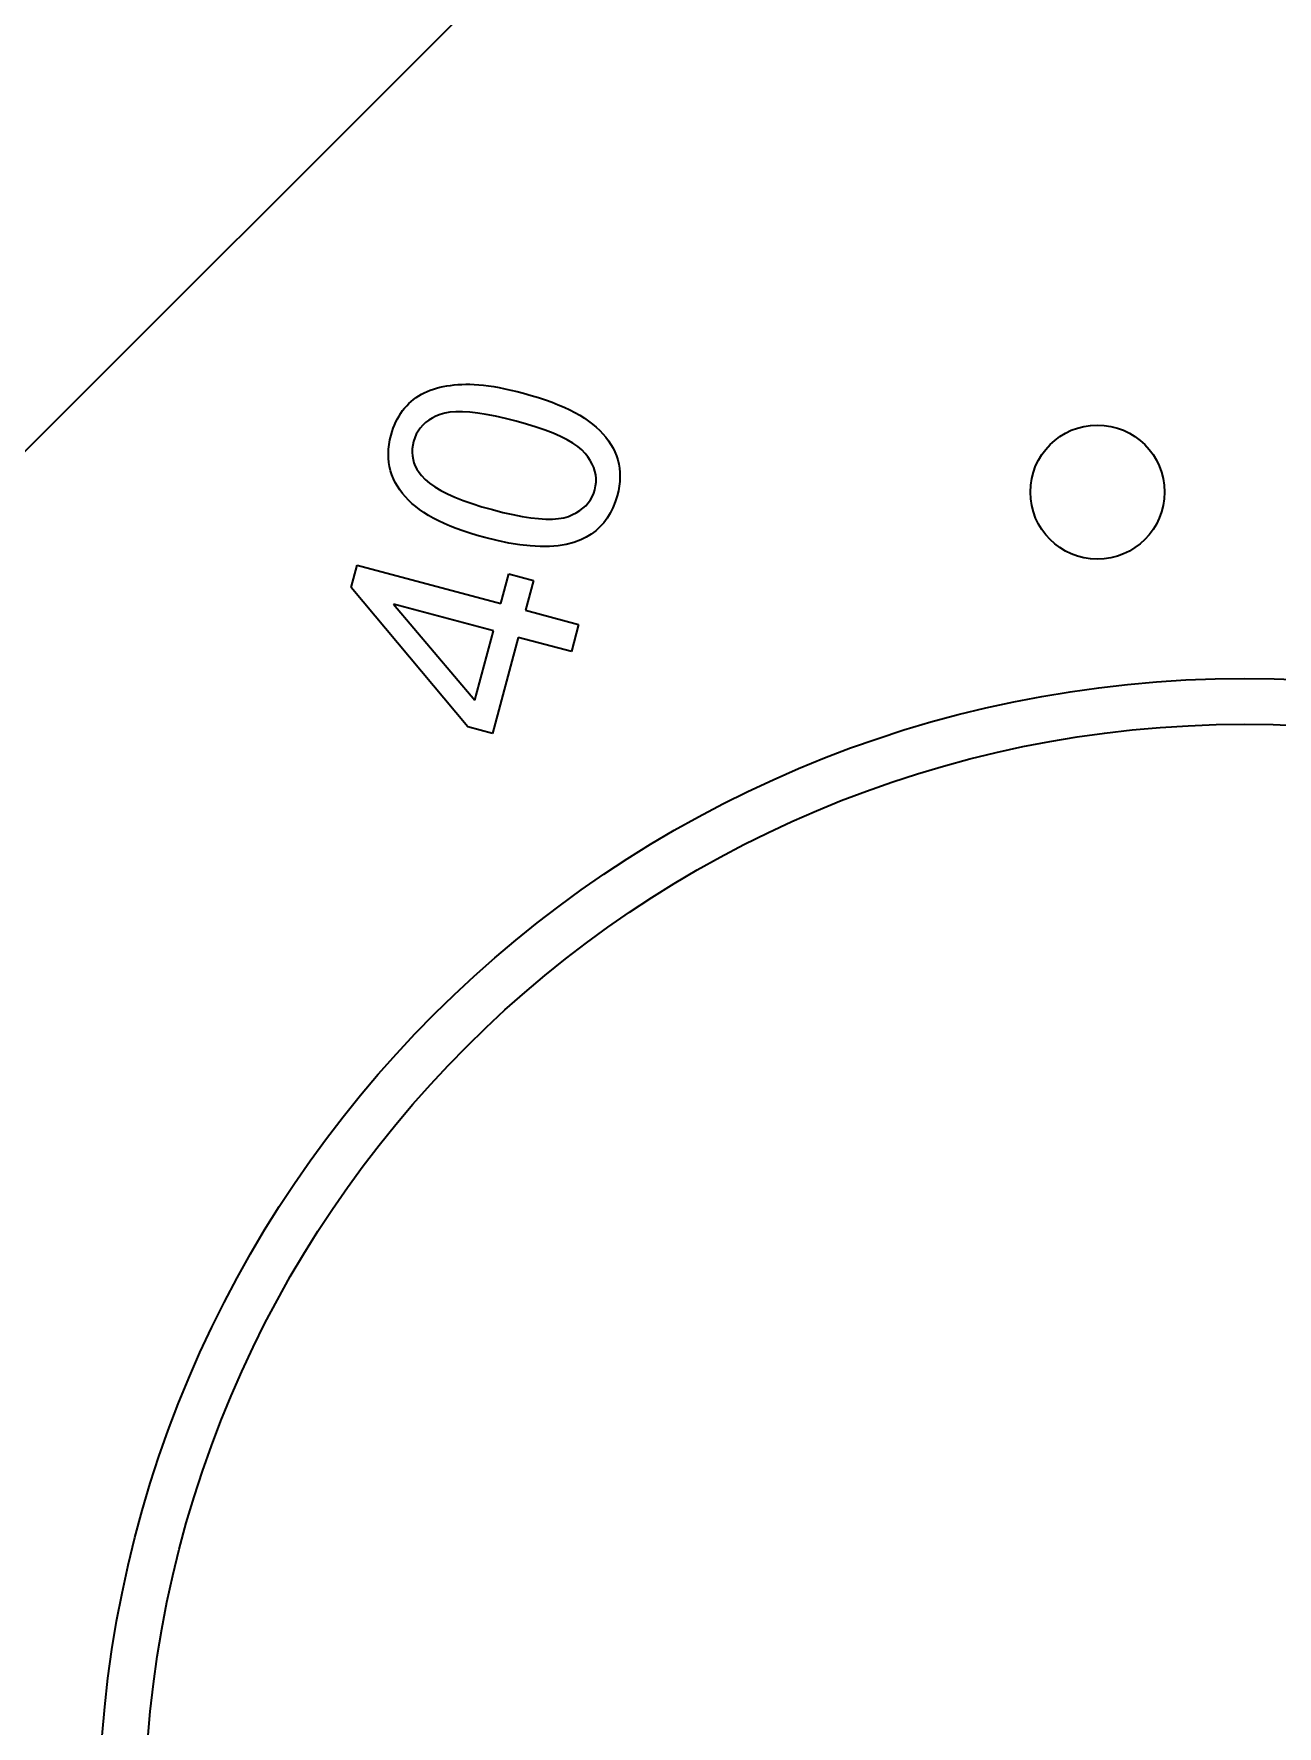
# Model space of a CAD drawing. Extents: x 23 to 417, y 3 to 294.
# Drawn here: x 214.83 to 217.543, y 160.989 to 164.682 of the extents above; entities that cross this region are included whole.
import ezdxf

# ---------------------------------------------------------------- set-up
doc = ezdxf.new("R2010")
doc.units = 0
doc.layers.add('1', color=7, linetype='Continuous', lineweight=13)

msp = doc.modelspace()

# ---------------------------------------------------------------- linework, layer by layer
at = {"layer": '1', "color": 7, "lineweight": 35, "ltscale": 0.12981}
msp.add_line((214.6436, 163.6039), (218.3152, 167.2754), dxfattribs=at)
at = {"layer": '1', "color": 7, "lineweight": 35, "ltscale": 0.000170506}
msp.add_line((215.6589, 163.8844), (215.6644, 163.8884), dxfattribs=at)
at = {"layer": '1', "color": 7, "lineweight": 35, "ltscale": 0.000170791}
msp.add_line((215.6644, 163.8884), (215.6701, 163.8922), dxfattribs=at)
at = {"layer": '1', "color": 7, "lineweight": 35, "ltscale": 0.00017196}
msp.add_line((215.6701, 163.8922), (215.676, 163.8957), dxfattribs=at)
at = {"layer": '1', "color": 7, "lineweight": 35, "ltscale": 0.000173206}
msp.add_line((215.676, 163.8957), (215.6822, 163.8989), dxfattribs=at)
at = {"layer": '1', "color": 7, "lineweight": 35, "ltscale": 0.000175246}
msp.add_line((215.6822, 163.8989), (215.6886, 163.9019), dxfattribs=at)
at = {"layer": '1', "color": 7, "lineweight": 35, "ltscale": 0.00017761}
msp.add_line((215.6886, 163.9019), (215.6951, 163.9045), dxfattribs=at)
at = {"layer": '1', "color": 7, "lineweight": 35, "ltscale": 0.000180615}
msp.add_line((215.6951, 163.9045), (215.702, 163.9069), dxfattribs=at)
at = {"layer": '1', "color": 7, "lineweight": 35, "ltscale": 0.000183303}
msp.add_line((215.702, 163.9069), (215.709, 163.909), dxfattribs=at)
at = {"layer": '1', "color": 7, "lineweight": 35, "ltscale": 0.000187238}
msp.add_line((215.709, 163.909), (215.7162, 163.9109), dxfattribs=at)
at = {"layer": '1', "color": 7, "lineweight": 35, "ltscale": 0.000190763}
msp.add_line((215.7162, 163.9109), (215.7237, 163.9126), dxfattribs=at)
at = {"layer": '1', "color": 7, "lineweight": 35, "ltscale": 0.00019485}
msp.add_line((215.7237, 163.9126), (215.7313, 163.914), dxfattribs=at)
at = {"layer": '1', "color": 7, "lineweight": 35, "ltscale": 0.00019936}
msp.add_line((215.7313, 163.914), (215.7392, 163.9152), dxfattribs=at)
at = {"layer": '1', "color": 7, "lineweight": 35, "ltscale": 0.000203555}
msp.add_line((215.7392, 163.9152), (215.7473, 163.9161), dxfattribs=at)
at = {"layer": '1', "color": 7, "lineweight": 35, "ltscale": 0.000208473}
msp.add_line((215.7473, 163.9161), (215.7556, 163.9169), dxfattribs=at)
at = {"layer": '1', "color": 7, "lineweight": 35, "ltscale": 0.000213269}
msp.add_line((215.7556, 163.9169), (215.7641, 163.9174), dxfattribs=at)
at = {"layer": '1', "color": 7, "lineweight": 35, "ltscale": 0.000218498}
msp.add_line((215.7641, 163.9174), (215.7729, 163.9176), dxfattribs=at)
at = {"layer": '1', "color": 7, "lineweight": 35, "ltscale": 0.00022348}
msp.add_line((215.7729, 163.9176), (215.7818, 163.9176), dxfattribs=at)
at = {"layer": '1', "color": 7, "lineweight": 35, "ltscale": 0.000232992}
msp.add_line((215.7818, 163.9176), (215.7911, 163.9174), dxfattribs=at)
at = {"layer": '1', "color": 7, "lineweight": 35, "ltscale": 0.000246691}
msp.add_line((215.7911, 163.9174), (215.801, 163.9167), dxfattribs=at)
at = {"layer": '1', "color": 7, "lineweight": 35, "ltscale": 0.00026076}
msp.add_line((215.801, 163.9167), (215.8113, 163.9157), dxfattribs=at)
at = {"layer": '1', "color": 7, "lineweight": 35, "ltscale": 0.000275012}
msp.add_line((215.8113, 163.9157), (215.8223, 163.9143), dxfattribs=at)
at = {"layer": '1', "color": 7, "lineweight": 35, "ltscale": 0.000289479}
msp.add_line((215.8223, 163.9143), (215.8337, 163.9125), dxfattribs=at)
at = {"layer": '1', "color": 7, "lineweight": 35, "ltscale": 0.000304119}
msp.add_line((215.8337, 163.9125), (215.8457, 163.9103), dxfattribs=at)
at = {"layer": '1', "color": 7, "lineweight": 35, "ltscale": 0.000318955}
msp.add_line((215.8457, 163.9103), (215.8582, 163.9078), dxfattribs=at)
at = {"layer": '1', "color": 7, "lineweight": 35, "ltscale": 0.000333886}
msp.add_line((215.8582, 163.9078), (215.8712, 163.9049), dxfattribs=at)
at = {"layer": '1', "color": 7, "lineweight": 35, "ltscale": 0.000348963}
msp.add_line((215.8712, 163.9049), (215.8848, 163.9016), dxfattribs=at)
at = {"layer": '1', "color": 7, "lineweight": 35, "ltscale": 0.000364122}
msp.add_line((215.8848, 163.9016), (215.8989, 163.8979), dxfattribs=at)
at = {"layer": '1', "color": 7, "lineweight": 35, "ltscale": 0.000431462}
msp.add_line((215.8989, 163.8979), (215.9155, 163.8933), dxfattribs=at)
at = {"layer": '1', "color": 7, "lineweight": 35, "ltscale": 0.000414877}
msp.add_line((215.9155, 163.8933), (215.9314, 163.8885), dxfattribs=at)
at = {"layer": '1', "color": 7, "lineweight": 35, "ltscale": 0.000398125}
msp.add_line((215.9314, 163.8885), (215.9465, 163.8835), dxfattribs=at)
at = {"layer": '1', "color": 7, "lineweight": 35, "ltscale": 0.000176999}
msp.add_line((215.6271, 163.8483), (215.6309, 163.8543), dxfattribs=at)
at = {"layer": '1', "color": 7, "lineweight": 35, "ltscale": 0.000174944}
msp.add_line((215.6309, 163.8543), (215.635, 163.86), dxfattribs=at)
at = {"layer": '1', "color": 7, "lineweight": 35, "ltscale": 0.000173696}
msp.add_line((215.635, 163.86), (215.6393, 163.8654), dxfattribs=at)
at = {"layer": '1', "color": 7, "lineweight": 35, "ltscale": 0.000172216}
msp.add_line((215.6393, 163.8654), (215.6438, 163.8706), dxfattribs=at)
at = {"layer": '1', "color": 7, "lineweight": 35, "ltscale": 0.000171516}
msp.add_line((215.6438, 163.8706), (215.6487, 163.8755), dxfattribs=at)
at = {"layer": '1', "color": 7, "lineweight": 35, "ltscale": 0.000170581}
msp.add_line((215.6487, 163.8755), (215.6537, 163.8801), dxfattribs=at)
at = {"layer": '1', "color": 7, "lineweight": 35, "ltscale": 0.000170108}
msp.add_line((215.6537, 163.8801), (215.6589, 163.8844), dxfattribs=at)
at = {"layer": '1', "color": 7, "lineweight": 35, "ltscale": 0.000242698}
msp.add_line((215.7166, 163.8516), (215.7076, 163.8479), dxfattribs=at)
at = {"layer": '1', "color": 7, "lineweight": 35, "ltscale": 0.000262313}
msp.add_line((215.7267, 163.8546), (215.7166, 163.8516), dxfattribs=at)
at = {"layer": '1', "color": 7, "lineweight": 35, "ltscale": 0.000292036}
msp.add_line((215.7382, 163.8565), (215.7267, 163.8546), dxfattribs=at)
at = {"layer": '1', "color": 7, "lineweight": 35, "ltscale": 0.000325095}
msp.add_line((215.7511, 163.8576), (215.7382, 163.8565), dxfattribs=at)
at = {"layer": '1', "color": 7, "lineweight": 35, "ltscale": 0.000360236}
for p, q in [((215.7656, 163.8576), (215.7511, 163.8576)), ((216.0062, 163.7892), (215.9937, 163.7964))]:
    msp.add_line(p, q, dxfattribs=at)
at = {"layer": '1', "color": 7, "lineweight": 35, "ltscale": 0.000397486}
msp.add_line((215.7814, 163.8566), (215.7656, 163.8576), dxfattribs=at)
at = {"layer": '1', "color": 7, "lineweight": 35, "ltscale": 0.000435716}
msp.add_line((215.7987, 163.8546), (215.7814, 163.8566), dxfattribs=at)
at = {"layer": '1', "color": 7, "lineweight": 35, "ltscale": 0.00047494}
msp.add_line((215.8175, 163.8517), (215.7987, 163.8546), dxfattribs=at)
at = {"layer": '1', "color": 7, "lineweight": 35, "ltscale": 0.000514927}
msp.add_line((215.8377, 163.8478), (215.8175, 163.8517), dxfattribs=at)
at = {"layer": '1', "color": 7, "lineweight": 35, "ltscale": 0.000381828}
msp.add_line((215.9465, 163.8835), (215.9609, 163.8783), dxfattribs=at)
at = {"layer": '1', "color": 7, "lineweight": 35, "ltscale": 0.00036602}
msp.add_line((215.9609, 163.8783), (215.9745, 163.873), dxfattribs=at)
at = {"layer": '1', "color": 7, "lineweight": 35, "ltscale": 0.000350094}
msp.add_line((215.9745, 163.873), (215.9874, 163.8675), dxfattribs=at)
at = {"layer": '1', "color": 7, "lineweight": 35, "ltscale": 0.000334965}
msp.add_line((215.9874, 163.8675), (215.9995, 163.8618), dxfattribs=at)
at = {"layer": '1', "color": 7, "lineweight": 35, "ltscale": 0.000319914}
msp.add_line((215.9995, 163.8618), (216.0109, 163.8559), dxfattribs=at)
at = {"layer": '1', "color": 7, "lineweight": 35, "ltscale": 0.000305603}
msp.add_line((216.0109, 163.8559), (216.0215, 163.8499), dxfattribs=at)
at = {"layer": '1', "color": 7, "lineweight": 35, "ltscale": 0.00019879}
msp.add_line((215.6099, 163.8066), (215.6121, 163.8142), dxfattribs=at)
at = {"layer": '1', "color": 7, "lineweight": 35, "ltscale": 0.000194172}
msp.add_line((215.6121, 163.8142), (215.6146, 163.8216), dxfattribs=at)
at = {"layer": '1', "color": 7, "lineweight": 35, "ltscale": 0.000189904}
msp.add_line((215.6146, 163.8216), (215.6173, 163.8286), dxfattribs=at)
at = {"layer": '1', "color": 7, "lineweight": 35, "ltscale": 0.000186047}
msp.add_line((215.6173, 163.8286), (215.6204, 163.8355), dxfattribs=at)
at = {"layer": '1', "color": 7, "lineweight": 35, "ltscale": 0.000182962}
msp.add_line((215.6204, 163.8355), (215.6236, 163.842), dxfattribs=at)
at = {"layer": '1', "color": 7, "lineweight": 35, "ltscale": 0.000179536}
msp.add_line((215.6236, 163.842), (215.6271, 163.8483), dxfattribs=at)
at = {"layer": '1', "color": 7, "lineweight": 35, "ltscale": 0.000203635}
msp.add_line((215.6687, 163.8155), (215.6647, 163.8084), dxfattribs=at)
at = {"layer": '1', "color": 7, "lineweight": 35, "ltscale": 0.000202862}
msp.add_line((215.6734, 163.8221), (215.6687, 163.8155), dxfattribs=at)
at = {"layer": '1', "color": 7, "lineweight": 35, "ltscale": 0.000204639}
msp.add_line((215.6788, 163.8282), (215.6734, 163.8221), dxfattribs=at)
at = {"layer": '1', "color": 7, "lineweight": 35, "ltscale": 0.00020826}
msp.add_line((215.685, 163.8339), (215.6788, 163.8282), dxfattribs=at)
at = {"layer": '1', "color": 7, "lineweight": 35, "ltscale": 0.000214318}
msp.add_line((215.6918, 163.839), (215.685, 163.8339), dxfattribs=at)
at = {"layer": '1', "color": 7, "lineweight": 35, "ltscale": 0.00022209}
msp.add_line((215.6994, 163.8437), (215.6918, 163.839), dxfattribs=at)
at = {"layer": '1', "color": 7, "lineweight": 35, "ltscale": 0.000231667}
msp.add_line((215.7076, 163.8479), (215.6994, 163.8437), dxfattribs=at)
at = {"layer": '1', "color": 7, "lineweight": 35, "ltscale": 0.000555636}
msp.add_line((215.8594, 163.8429), (215.8377, 163.8478), dxfattribs=at)
at = {"layer": '1', "color": 7, "lineweight": 35, "ltscale": 0.000596669}
msp.add_line((215.8825, 163.837), (215.8594, 163.8429), dxfattribs=at)
at = {"layer": '1', "color": 7, "lineweight": 35, "ltscale": 0.000593419}
msp.add_line((215.9054, 163.8305), (215.8825, 163.837), dxfattribs=at)
at = {"layer": '1', "color": 7, "lineweight": 35, "ltscale": 0.000552963}
msp.add_line((215.9265, 163.824), (215.9054, 163.8305), dxfattribs=at)
at = {"layer": '1', "color": 7, "lineweight": 35, "ltscale": 0.000512844}
msp.add_line((215.9459, 163.8173), (215.9265, 163.824), dxfattribs=at)
at = {"layer": '1', "color": 7, "lineweight": 35, "ltscale": 0.000473411}
msp.add_line((215.9636, 163.8105), (215.9459, 163.8173), dxfattribs=at)
at = {"layer": '1', "color": 7, "lineweight": 35, "ltscale": 0.00029158}
msp.add_line((216.0215, 163.8499), (216.0314, 163.8437), dxfattribs=at)
at = {"layer": '1', "color": 7, "lineweight": 35, "ltscale": 0.000280721}
msp.add_line((216.0314, 163.8437), (216.0406, 163.8373), dxfattribs=at)
at = {"layer": '1', "color": 7, "lineweight": 35, "ltscale": 0.000272492}
msp.add_line((216.0406, 163.8373), (216.0493, 163.8307), dxfattribs=at)
at = {"layer": '1', "color": 7, "lineweight": 35, "ltscale": 0.000264838}
msp.add_line((216.0493, 163.8307), (216.0574, 163.8238), dxfattribs=at)
at = {"layer": '1', "color": 7, "lineweight": 35, "ltscale": 0.000257879}
msp.add_line((216.0574, 163.8238), (216.0649, 163.8168), dxfattribs=at)
at = {"layer": '1', "color": 7, "lineweight": 35, "ltscale": 0.000251454}
msp.add_line((216.0649, 163.8168), (216.0719, 163.8095), dxfattribs=at)
at = {"layer": '1', "color": 7, "lineweight": 35, "ltscale": 0.000252161}
msp.add_line((215.6044, 163.7759), (215.6056, 163.7859), dxfattribs=at)
at = {"layer": '1', "color": 7, "lineweight": 35, "ltscale": 0.000259956}
msp.add_line((215.6056, 163.7859), (215.6074, 163.7961), dxfattribs=at)
at = {"layer": '1', "color": 7, "lineweight": 35, "ltscale": 0.000268273}
msp.add_line((215.6074, 163.7961), (215.6099, 163.8066), dxfattribs=at)
at = {"layer": '1', "color": 7, "lineweight": 35, "ltscale": 0.000195192}
msp.add_line((215.656, 163.7767), (215.6558, 163.7689), dxfattribs=at)
at = {"layer": '1', "color": 7, "lineweight": 35, "ltscale": 0.000200535}
msp.add_line((215.657, 163.7846), (215.656, 163.7767), dxfattribs=at)
at = {"layer": '1', "color": 7, "lineweight": 35, "ltscale": 0.000207332}
msp.add_line((215.6588, 163.7927), (215.657, 163.7846), dxfattribs=at)
at = {"layer": '1', "color": 7, "lineweight": 35, "ltscale": 0.000211567}
msp.add_line((215.6614, 163.8008), (215.6588, 163.7927), dxfattribs=at)
at = {"layer": '1', "color": 7, "lineweight": 35, "ltscale": 0.000206711}
msp.add_line((215.6647, 163.8084), (215.6614, 163.8008), dxfattribs=at)
at = {"layer": '1', "color": 7, "lineweight": 35, "ltscale": 0.000434591}
msp.add_line((215.9795, 163.8035), (215.9636, 163.8105), dxfattribs=at)
at = {"layer": '1', "color": 7, "lineweight": 35, "ltscale": 0.000396922}
msp.add_line((215.9937, 163.7964), (215.9795, 163.8035), dxfattribs=at)
at = {"layer": '1', "color": 7, "lineweight": 35, "ltscale": 0.000325449}
for p, q in [((216.0169, 163.7819), (216.0062, 163.7892)), ((215.962, 163.6234), (215.975, 163.6244))]:
    msp.add_line(p, q, dxfattribs=at)
at = {"layer": '1', "color": 7, "lineweight": 35, "ltscale": 0.000292899}
msp.add_line((216.0259, 163.7744), (216.0169, 163.7819), dxfattribs=at)
at = {"layer": '1', "color": 7, "lineweight": 35, "ltscale": 0.000246169}
msp.add_line((216.0719, 163.8095), (216.0782, 163.802), dxfattribs=at)
at = {"layer": '1', "color": 7, "lineweight": 35, "ltscale": 0.000241741}
msp.add_line((216.0782, 163.802), (216.0841, 163.7943), dxfattribs=at)
at = {"layer": '1', "color": 7, "lineweight": 35, "ltscale": 0.000237822}
msp.add_line((216.0841, 163.7943), (216.0893, 163.7864), dxfattribs=at)
at = {"layer": '1', "color": 7, "lineweight": 35, "ltscale": 0.000234945}
msp.add_line((216.0893, 163.7864), (216.094, 163.7782), dxfattribs=at)
at = {"layer": '1', "color": 7, "lineweight": 35, "ltscale": 0.000233295}
msp.add_line((216.094, 163.7782), (216.0981, 163.7699), dxfattribs=at)
at = {"layer": '1', "color": 7, "lineweight": 35, "ltscale": 0.000245742}
msp.add_line((215.6039, 163.7661), (215.6044, 163.7759), dxfattribs=at)
at = {"layer": '1', "color": 7, "lineweight": 35, "ltscale": 0.000240396}
msp.add_line((215.6041, 163.7564), (215.6039, 163.7661), dxfattribs=at)
at = {"layer": '1', "color": 7, "lineweight": 35, "ltscale": 0.000235868}
msp.add_line((215.6049, 163.747), (215.6041, 163.7564), dxfattribs=at)
at = {"layer": '1', "color": 7, "lineweight": 35, "ltscale": 0.000232894}
msp.add_line((215.6064, 163.7378), (215.6049, 163.747), dxfattribs=at)
at = {"layer": '1', "color": 7, "lineweight": 35, "ltscale": 0.000192112}
msp.add_line((215.6558, 163.7689), (215.6563, 163.7612), dxfattribs=at)
at = {"layer": '1', "color": 7, "lineweight": 35, "ltscale": 0.000190977}
msp.add_line((215.6563, 163.7612), (215.6576, 163.7537), dxfattribs=at)
at = {"layer": '1', "color": 7, "lineweight": 35, "ltscale": 0.000191622}
msp.add_line((215.6576, 163.7537), (215.6597, 163.7463), dxfattribs=at)
at = {"layer": '1', "color": 7, "lineweight": 35, "ltscale": 0.000194743}
msp.add_line((215.6597, 163.7463), (215.6626, 163.7391), dxfattribs=at)
at = {"layer": '1', "color": 7, "lineweight": 35, "ltscale": 0.000263465}
msp.add_line((216.0332, 163.7668), (216.0259, 163.7744), dxfattribs=at)
at = {"layer": '1', "color": 7, "lineweight": 35, "ltscale": 0.000243833}
msp.add_line((216.0392, 163.7591), (216.0332, 163.7668), dxfattribs=at)
at = {"layer": '1', "color": 7, "lineweight": 35, "ltscale": 0.000232399}
msp.add_line((216.0443, 163.7513), (216.0392, 163.7591), dxfattribs=at)
at = {"layer": '1', "color": 7, "lineweight": 35, "ltscale": 0.000222465}
msp.add_line((216.0486, 163.7435), (216.0443, 163.7513), dxfattribs=at)
at = {"layer": '1', "color": 7, "lineweight": 35, "ltscale": 0.000214117}
msp.add_line((216.052, 163.7356), (216.0486, 163.7435), dxfattribs=at)
at = {"layer": '1', "color": 7, "lineweight": 35, "ltscale": 0.000231703}
msp.add_line((216.0981, 163.7699), (216.1016, 163.7613), dxfattribs=at)
at = {"layer": '1', "color": 7, "lineweight": 35, "ltscale": 0.000231202}
msp.add_line((216.1016, 163.7613), (216.1045, 163.7525), dxfattribs=at)
at = {"layer": '1', "color": 7, "lineweight": 35, "ltscale": 0.000231801}
msp.add_line((216.1045, 163.7525), (216.1066, 163.7435), dxfattribs=at)
at = {"layer": '1', "color": 7, "lineweight": 35, "ltscale": 0.000233483}
msp.add_line((216.1066, 163.7435), (216.1081, 163.7342), dxfattribs=at)
at = {"layer": '1', "color": 7, "lineweight": 35, "ltscale": 0.000230778}
msp.add_line((215.6085, 163.7289), (215.6064, 163.7378), dxfattribs=at)
at = {"layer": '1', "color": 7, "lineweight": 35, "ltscale": 0.000230785}
msp.add_line((215.6113, 163.7201), (215.6085, 163.7289), dxfattribs=at)
at = {"layer": '1', "color": 7, "lineweight": 35, "ltscale": 0.000230936}
msp.add_line((215.6148, 163.7115), (215.6113, 163.7201), dxfattribs=at)
at = {"layer": '1', "color": 7, "lineweight": 35, "ltscale": 0.000232794}
msp.add_line((215.6189, 163.7031), (215.6148, 163.7115), dxfattribs=at)
at = {"layer": '1', "color": 7, "lineweight": 35, "ltscale": 0.000234682}
msp.add_line((215.6236, 163.695), (215.6189, 163.7031), dxfattribs=at)
at = {"layer": '1', "color": 7, "lineweight": 35, "ltscale": 0.000199557}
msp.add_line((215.6626, 163.7391), (215.6663, 163.732), dxfattribs=at)
at = {"layer": '1', "color": 7, "lineweight": 35, "ltscale": 0.000206028}
msp.add_line((215.6663, 163.732), (215.6707, 163.7251), dxfattribs=at)
at = {"layer": '1', "color": 7, "lineweight": 35, "ltscale": 0.0002144}
msp.add_line((215.6707, 163.7251), (215.6759, 163.7183), dxfattribs=at)
at = {"layer": '1', "color": 7, "lineweight": 35, "ltscale": 0.000289981}
msp.add_line((215.6759, 163.7183), (215.684, 163.7099), dxfattribs=at)
at = {"layer": '1', "color": 7, "lineweight": 35, "ltscale": 0.000316887}
msp.add_line((215.684, 163.7099), (215.6936, 163.7017), dxfattribs=at)
at = {"layer": '1', "color": 7, "lineweight": 35, "ltscale": 0.000207505}
msp.add_line((216.0545, 163.7277), (216.052, 163.7356), dxfattribs=at)
at = {"layer": '1', "color": 7, "lineweight": 35, "ltscale": 0.000203263}
msp.add_line((216.0562, 163.7198), (216.0545, 163.7277), dxfattribs=at)
at = {"layer": '1', "color": 7, "lineweight": 35, "ltscale": 0.000203356}
msp.add_line((216.0561, 163.6956), (216.057, 163.7037), dxfattribs=at)
at = {"layer": '1', "color": 7, "lineweight": 35, "ltscale": 0.000200921}
msp.add_line((216.057, 163.7118), (216.0562, 163.7198), dxfattribs=at)
at = {"layer": '1', "color": 7, "lineweight": 35, "ltscale": 0.00020153}
msp.add_line((216.057, 163.7037), (216.057, 163.7118), dxfattribs=at)
at = {"layer": '1', "color": 7, "lineweight": 35, "ltscale": 0.000253698}
msp.add_line((216.1086, 163.7053), (216.1074, 163.6952), dxfattribs=at)
at = {"layer": '1', "color": 7, "lineweight": 35, "ltscale": 0.000236713}
msp.add_line((216.1081, 163.7342), (216.109, 163.7248), dxfattribs=at)
at = {"layer": '1', "color": 7, "lineweight": 35, "ltscale": 0.000246945}
msp.add_line((216.1091, 163.7152), (216.1086, 163.7053), dxfattribs=at)
at = {"layer": '1', "color": 7, "lineweight": 35, "ltscale": 0.000241236}
msp.add_line((216.109, 163.7248), (216.1091, 163.7152), dxfattribs=at)
at = {"layer": '1', "color": 7, "lineweight": 35, "ltscale": 0.000237641}
msp.add_line((215.6288, 163.6871), (215.6236, 163.695), dxfattribs=at)
at = {"layer": '1', "color": 7, "lineweight": 35, "ltscale": 0.000241298}
msp.add_line((215.6346, 163.6793), (215.6288, 163.6871), dxfattribs=at)
at = {"layer": '1', "color": 7, "lineweight": 35, "ltscale": 0.000245916}
msp.add_line((215.641, 163.6718), (215.6346, 163.6793), dxfattribs=at)
at = {"layer": '1', "color": 7, "lineweight": 35, "ltscale": 0.00025168}
msp.add_line((215.6479, 163.6645), (215.641, 163.6718), dxfattribs=at)
at = {"layer": '1', "color": 7, "lineweight": 35, "ltscale": 0.000346176}
msp.add_line((215.6936, 163.7017), (215.705, 163.6937), dxfattribs=at)
at = {"layer": '1', "color": 7, "lineweight": 35, "ltscale": 0.00037831}
msp.add_line((215.705, 163.6937), (215.718, 163.686), dxfattribs=at)
at = {"layer": '1', "color": 7, "lineweight": 35, "ltscale": 0.00041212}
msp.add_line((215.718, 163.686), (215.7326, 163.6784), dxfattribs=at)
at = {"layer": '1', "color": 7, "lineweight": 35, "ltscale": 0.00044709}
msp.add_line((215.7326, 163.6784), (215.7489, 163.6711), dxfattribs=at)
at = {"layer": '1', "color": 7, "lineweight": 35, "ltscale": 0.000483295}
msp.add_line((215.7489, 163.6711), (215.7669, 163.664), dxfattribs=at)
at = {"layer": '1', "color": 7, "lineweight": 35, "ltscale": 0.000201105}
msp.add_line((216.0445, 163.6651), (216.0485, 163.6721), dxfattribs=at)
at = {"layer": '1', "color": 7, "lineweight": 35, "ltscale": 0.000203711}
msp.add_line((216.0485, 163.6721), (216.0518, 163.6796), dxfattribs=at)
at = {"layer": '1', "color": 7, "lineweight": 35, "ltscale": 0.000208146}
msp.add_line((216.0518, 163.6796), (216.0543, 163.6875), dxfattribs=at)
at = {"layer": '1', "color": 7, "lineweight": 35, "ltscale": 0.000208533}
msp.add_line((216.0543, 163.6875), (216.0561, 163.6956), dxfattribs=at)
at = {"layer": '1', "color": 7, "lineweight": 35, "ltscale": 0.000353862}
msp.add_line((216.1031, 163.6744), (216.0989, 163.6609), dxfattribs=at)
at = {"layer": '1', "color": 7, "lineweight": 35, "ltscale": 0.000269803}
msp.add_line((216.1056, 163.6849), (216.1031, 163.6744), dxfattribs=at)
at = {"layer": '1', "color": 7, "lineweight": 35, "ltscale": 0.000261475}
msp.add_line((216.1074, 163.6952), (216.1056, 163.6849), dxfattribs=at)
at = {"layer": '1', "color": 7, "lineweight": 35, "ltscale": 0.000257715}
msp.add_line((215.6554, 163.6575), (215.6479, 163.6645), dxfattribs=at)
at = {"layer": '1', "color": 7, "lineweight": 35, "ltscale": 0.000265}
msp.add_line((215.6635, 163.6506), (215.6554, 163.6575), dxfattribs=at)
at = {"layer": '1', "color": 7, "lineweight": 35, "ltscale": 0.000272605}
msp.add_line((215.6721, 163.644), (215.6635, 163.6506), dxfattribs=at)
at = {"layer": '1', "color": 7, "lineweight": 35, "ltscale": 0.000280676}
msp.add_line((215.6813, 163.6375), (215.6721, 163.644), dxfattribs=at)
at = {"layer": '1', "color": 7, "lineweight": 35, "ltscale": 0.00029229}
msp.add_line((215.6912, 163.6313), (215.6813, 163.6375), dxfattribs=at)
at = {"layer": '1', "color": 7, "lineweight": 35, "ltscale": 0.000306155}
msp.add_line((215.7019, 163.6252), (215.6912, 163.6313), dxfattribs=at)
at = {"layer": '1', "color": 7, "lineweight": 35, "ltscale": 0.000520502}
msp.add_line((215.7669, 163.664), (215.7866, 163.6571), dxfattribs=at)
at = {"layer": '1', "color": 7, "lineweight": 35, "ltscale": 0.000558026}
msp.add_line((215.7866, 163.6571), (215.8079, 163.6504), dxfattribs=at)
at = {"layer": '1', "color": 7, "lineweight": 35, "ltscale": 0.000596291}
msp.add_line((215.8079, 163.6504), (215.8308, 163.6439), dxfattribs=at)
at = {"layer": '1', "color": 7, "lineweight": 35, "ltscale": 0.000595132}
msp.add_line((215.8308, 163.6439), (215.8539, 163.638), dxfattribs=at)
at = {"layer": '1', "color": 7, "lineweight": 35, "ltscale": 0.000554112}
msp.add_line((215.8539, 163.638), (215.8755, 163.6331), dxfattribs=at)
at = {"layer": '1', "color": 7, "lineweight": 35, "ltscale": 0.000513979}
msp.add_line((215.8755, 163.6331), (215.8957, 163.6292), dxfattribs=at)
at = {"layer": '1', "color": 7, "lineweight": 35, "ltscale": 0.000474182}
msp.add_line((215.8957, 163.6292), (215.9144, 163.6263), dxfattribs=at)
at = {"layer": '1', "color": 7, "lineweight": 35, "ltscale": 0.000262804}
msp.add_line((215.9865, 163.6264), (215.9966, 163.6293), dxfattribs=at)
at = {"layer": '1', "color": 7, "lineweight": 35, "ltscale": 0.000243236}
msp.add_line((215.9966, 163.6293), (216.0056, 163.633), dxfattribs=at)
at = {"layer": '1', "color": 7, "lineweight": 35, "ltscale": 0.000231829}
msp.add_line((216.0056, 163.633), (216.0139, 163.6372), dxfattribs=at)
at = {"layer": '1', "color": 7, "lineweight": 35, "ltscale": 0.000222068}
msp.add_line((216.0139, 163.6372), (216.0214, 163.6418), dxfattribs=at)
at = {"layer": '1', "color": 7, "lineweight": 35, "ltscale": 0.00021376}
msp.add_line((216.0214, 163.6418), (216.0283, 163.6469), dxfattribs=at)
at = {"layer": '1', "color": 7, "lineweight": 35, "ltscale": 0.000207295}
msp.add_line((216.0283, 163.6469), (216.0344, 163.6525), dxfattribs=at)
at = {"layer": '1', "color": 7, "lineweight": 35, "ltscale": 0.000203105}
msp.add_line((216.0344, 163.6525), (216.0398, 163.6586), dxfattribs=at)
at = {"layer": '1', "color": 7, "lineweight": 35, "ltscale": 0.000201138}
msp.add_line((216.0398, 163.6586), (216.0445, 163.6651), dxfattribs=at)
at = {"layer": '1', "color": 7, "lineweight": 35, "ltscale": 0.000320215}
msp.add_line((216.0881, 163.6364), (216.0814, 163.6255), dxfattribs=at)
at = {"layer": '1', "color": 7, "lineweight": 35, "ltscale": 0.000329176}
msp.add_line((216.0939, 163.6482), (216.0881, 163.6364), dxfattribs=at)
at = {"layer": '1', "color": 7, "lineweight": 35, "ltscale": 0.000340593}
msp.add_line((216.0989, 163.6609), (216.0939, 163.6482), dxfattribs=at)
at = {"layer": '1', "color": 7, "lineweight": 35, "ltscale": 0.000320922}
msp.add_line((215.7133, 163.6194), (215.7019, 163.6252), dxfattribs=at)
at = {"layer": '1', "color": 7, "lineweight": 35, "ltscale": 0.000336234}
msp.add_line((215.7254, 163.6136), (215.7133, 163.6194), dxfattribs=at)
at = {"layer": '1', "color": 7, "lineweight": 35, "ltscale": 0.000351657}
msp.add_line((215.7384, 163.6081), (215.7254, 163.6136), dxfattribs=at)
at = {"layer": '1', "color": 7, "lineweight": 35, "ltscale": 0.000367951}
msp.add_line((215.7521, 163.6027), (215.7384, 163.6081), dxfattribs=at)
at = {"layer": '1', "color": 7, "lineweight": 35, "ltscale": 0.000384151}
msp.add_line((215.7665, 163.5975), (215.7521, 163.6027), dxfattribs=at)
at = {"layer": '1', "color": 7, "lineweight": 35, "ltscale": 0.000400596}
msp.add_line((215.7817, 163.5925), (215.7665, 163.5975), dxfattribs=at)
at = {"layer": '1', "color": 7, "lineweight": 35, "ltscale": 0.000417751}
msp.add_line((215.7977, 163.5877), (215.7817, 163.5925), dxfattribs=at)
at = {"layer": '1', "color": 7, "lineweight": 35, "ltscale": 0.000435159}
msp.add_line((215.9144, 163.6263), (215.9317, 163.6243), dxfattribs=at)
at = {"layer": '1', "color": 7, "lineweight": 35, "ltscale": 0.000397094}
msp.add_line((215.9317, 163.6243), (215.9476, 163.6234), dxfattribs=at)
at = {"layer": '1', "color": 7, "lineweight": 35, "ltscale": 0.000360248}
msp.add_line((215.9476, 163.6234), (215.962, 163.6234), dxfattribs=at)
at = {"layer": '1', "color": 7, "lineweight": 35, "ltscale": 0.000292377}
msp.add_line((215.975, 163.6244), (215.9865, 163.6264), dxfattribs=at)
at = {"layer": '1', "color": 7, "lineweight": 35, "ltscale": 0.000312948}
msp.add_line((216.0563, 163.5979), (216.0462, 163.5904), dxfattribs=at)
at = {"layer": '1', "color": 7, "lineweight": 35, "ltscale": 0.00031024}
msp.add_line((216.0655, 163.6062), (216.0563, 163.5979), dxfattribs=at)
at = {"layer": '1', "color": 7, "lineweight": 35, "ltscale": 0.000310863}
msp.add_line((216.0739, 163.6154), (216.0655, 163.6062), dxfattribs=at)
at = {"layer": '1', "color": 7, "lineweight": 35, "ltscale": 0.000314234}
msp.add_line((216.0814, 163.6255), (216.0739, 163.6154), dxfattribs=at)
at = {"layer": '1', "color": 7, "lineweight": 35, "ltscale": 0.000434712}
msp.add_line((215.8145, 163.583), (215.7977, 163.5877), dxfattribs=at)
at = {"layer": '1', "color": 7, "lineweight": 35, "ltscale": 0.000684846}
msp.add_line((215.8411, 163.5764), (215.8145, 163.583), dxfattribs=at)
at = {"layer": '1', "color": 7, "lineweight": 35, "ltscale": 0.000646497}
msp.add_line((215.8664, 163.5711), (215.8411, 163.5764), dxfattribs=at)
at = {"layer": '1', "color": 7, "lineweight": 35, "ltscale": 0.000609343}
msp.add_line((215.8904, 163.5672), (215.8664, 163.5711), dxfattribs=at)
at = {"layer": '1', "color": 7, "lineweight": 35, "ltscale": 0.000573566}
msp.add_line((215.9132, 163.5647), (215.8904, 163.5672), dxfattribs=at)
at = {"layer": '1', "color": 7, "lineweight": 35, "ltscale": 0.000539389}
msp.add_line((215.9348, 163.5635), (215.9132, 163.5647), dxfattribs=at)
at = {"layer": '1', "color": 7, "lineweight": 35, "ltscale": 0.000507285}
msp.add_line((215.9551, 163.5637), (215.9348, 163.5635), dxfattribs=at)
at = {"layer": '1', "color": 7, "lineweight": 35, "ltscale": 0.000477211}
msp.add_line((215.9741, 163.5653), (215.9551, 163.5637), dxfattribs=at)
at = {"layer": '1', "color": 7, "lineweight": 35, "ltscale": 0.000450039}
msp.add_line((215.9919, 163.5682), (215.9741, 163.5653), dxfattribs=at)
at = {"layer": '1', "color": 7, "lineweight": 35, "ltscale": 0.000426392}
msp.add_line((216.0084, 163.5725), (215.9919, 163.5682), dxfattribs=at)
at = {"layer": '1', "color": 7, "lineweight": 35, "ltscale": 0.000406492}
msp.add_line((216.0236, 163.5781), (216.0084, 163.5725), dxfattribs=at)
at = {"layer": '1', "color": 7, "lineweight": 35, "ltscale": 0.000326234}
msp.add_line((216.0354, 163.5839), (216.0236, 163.5781), dxfattribs=at)
at = {"layer": '1', "color": 7, "lineweight": 35, "ltscale": 0.000318231}
msp.add_line((216.0462, 163.5904), (216.0354, 163.5839), dxfattribs=at)
at = {"layer": '1', "color": 7, "lineweight": 35, "ltscale": 0.001253}
msp.add_line((215.523, 163.4743), (215.536, 163.5227), dxfattribs=at)
at = {"layer": '1', "color": 7, "lineweight": 35, "ltscale": 0.0081}
msp.add_line((215.536, 163.5227), (215.849, 163.4388), dxfattribs=at)
at = {"layer": '1', "color": 7, "lineweight": 35, "ltscale": 0.001688}
for p, q in [((215.849, 163.4388), (215.8664, 163.5041)), ((215.9208, 163.4895), (215.9033, 163.4243))]:
    msp.add_line(p, q, dxfattribs=at)
at = {"layer": '1', "color": 7, "lineweight": 35, "ltscale": 0.001407}
for p, q in [((215.8664, 163.5041), (215.9208, 163.4895)), ((215.8313, 163.1555), (215.7769, 163.17))]:
    msp.add_line(p, q, dxfattribs=at)
at = {"layer": '1', "color": 7, "lineweight": 35, "ltscale": 0.009907}
msp.add_line((215.7769, 163.17), (215.523, 163.4743), dxfattribs=at)
at = {"layer": '1', "color": 7, "lineweight": 35, "ltscale": 0.005636}
msp.add_line((215.8331, 163.3796), (215.6153, 163.4379), dxfattribs=at)
at = {"layer": '1', "color": 7, "lineweight": 35, "ltscale": 0.006862}
msp.add_line((215.6153, 163.4379), (215.7925, 163.2283), dxfattribs=at)
at = {"layer": '1', "color": 7, "lineweight": 35, "ltscale": 0.002993}
for p, q in [((215.9033, 163.4243), (216.0189, 163.3933)), ((216.0031, 163.334), (215.8874, 163.365))]:
    msp.add_line(p, q, dxfattribs=at)
at = {"layer": '1', "color": 7, "lineweight": 35, "ltscale": 0.003914}
msp.add_line((215.7925, 163.2283), (215.8331, 163.3796), dxfattribs=at)
at = {"layer": '1', "color": 7, "lineweight": 35, "ltscale": 0.001535}
msp.add_line((216.0189, 163.3933), (216.0031, 163.334), dxfattribs=at)
at = {"layer": '1', "color": 7, "lineweight": 35, "ltscale": 0.005423}
msp.add_line((215.8874, 163.365), (215.8313, 163.1555), dxfattribs=at)
at = {"layer": '1', "color": 7, "lineweight": 35}
for centre, radius in [((217.1508, 163.6823), 0.1463), ((217.472, 160.7754), 2.5), ((217.472, 160.7754), 2.4)]:
    msp.add_circle(centre, radius, dxfattribs=at)
for radius in [5.25, 4]:
    msp.add_arc((217.472, 160.7754), radius, 135, 315, dxfattribs=at)

doc.saveas('drawing.dxf')
